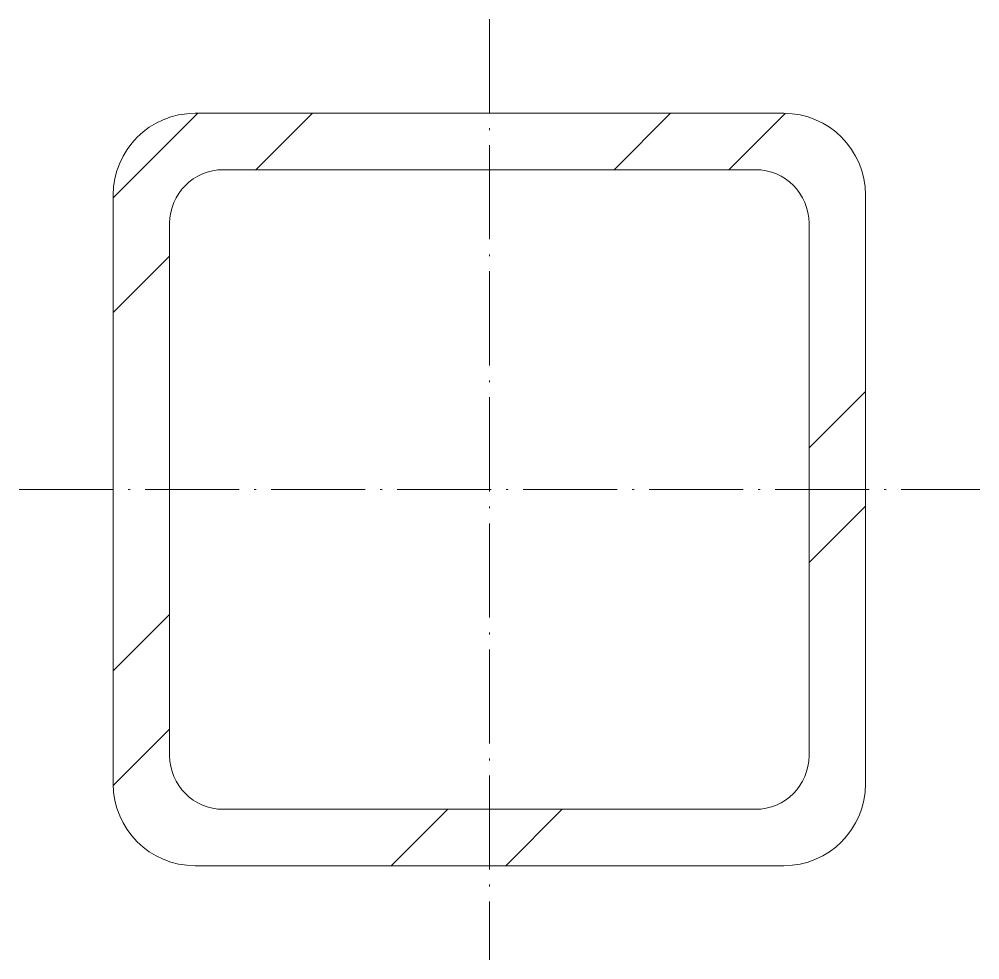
# Model space of a CAD drawing. Header units: metres. Extents: x -25 to 26.1, y -25 to 25.
import ezdxf

# ---------------------------------------------------------------- set-up
doc = ezdxf.new("R2010")
doc.units = ezdxf.units.M
doc.linetypes.add('MV_hartlijn_staal', pattern=[6.6, 5, -0.8, 0, -0.8])
doc.layers.add('A-DETL-GENF', color=92, linetype='Continuous', lineweight=18)

# ---------------------------------------------------------------- blocks, each defined once
blk = doc.blocks.new('28 Staalprofielen- koker SHS-2d - K40_3-3532396-00_0 Basismaterialen')
at = {"layer": 'A-DETL-GENF', "lineweight": 13}
h = blk.add_hatch(dxfattribs=at)
h.set_pattern_fill('FP_456', color=256, style=0, pattern_type=2)
h.set_pattern_definition([(45, (3870.222, 6721.937), (-12.57236, 12.57236), []), (45, (3870.222, 6740.987), (-12.57236, 12.57236), [])])
h.paths.add_polyline_path([(15.65, -20), (16.776, -19.852), (17.825, -19.417), (18.726, -18.726), (19.417, -17.825), (19.852, -16.776), (20, -15.65), (20, 15.65), (19.852, 16.776), (19.417, 17.825), (18.726, 18.726), (17.825, 19.417), (16.776, 19.852), (15.65, 20), (-15.65, 20), (-16.951, 19.779), (-17.825, 19.417), (-18.726, 18.726), (-19.417, 17.825), (-19.852, 16.776), (-20, 15.65), (-20, -15.65), (-19.852, -16.776), (-19.417, -17.825), (-18.726, -18.726), (-17.825, -19.417), (-16.776, -19.852), (-15.65, -20)])
h.paths.add_polyline_path([(-14.15, -17), (-14.888, -16.903), (-15.575, -16.618), (-16.165, -16.165), (-16.618, -15.575), (-16.903, -14.888), (-17, -14.15), (-17, 14.15), (-16.903, 14.888), (-16.618, 15.575), (-16.165, 16.165), (-15.575, 16.618), (-14.888, 16.903), (-14.15, 17), (14.15, 17), (14.888, 16.903), (15.575, 16.618), (16.165, 16.165), (16.618, 15.575), (16.903, 14.888), (17, 14.15), (17, -14.15), (16.903, -14.888), (16.618, -15.575), (16.165, -16.165), (15.575, -16.618), (14.888, -16.903), (14.15, -17)])
at = {"layer": 'A-DETL-GENF', "linetype": 'MV_hartlijn_staal', "lineweight": 13}
for p, q in [((0, 25), (0, -25)), ((-25, 0), (26.078, 0))]:
    blk.add_line(p, q, dxfattribs=at)
at = {"layer": 'A-DETL-GENF'}
for p, q in [((15.65, 20), (-15.65, 20)), ((-15.65, 20), (15.65, 20)), ((-14.15, 17), (14.15, 17)), ((-14.15, 17), (14.15, 17)), ((-20, 15.65), (-20, -15.65)), ((-20, -15.65), (-20, 15.65)), ((20, -15.65), (20, 15.65)), ((20, 15.65), (20, -15.65)), ((-17, -14.15), (-17, 14.15)), ((-17, -14.15), (-17, 14.15)), ((17, 14.15), (17, -14.15)), ((17, 14.15), (17, -14.15)), ((14.15, -17), (-14.15, -17)), ((14.15, -17), (-14.15, -17)), ((-15.65, -20), (15.65, -20)), ((15.65, -20), (-15.65, -20))]:
    blk.add_line(p, q, dxfattribs=at)
for centre, radius, start, end in [((-15.65, 15.65), 4.35, 90, 180), ((-15.65, 15.65), 4.35, 90, 180), ((15.65, 15.65), 4.35, 360, 90), ((15.65, 15.65), 4.35, 360, 90), ((-14.15, 14.15), 2.85, 90, 180), ((-14.15, 14.15), 2.85, 90, 180), ((14.15, 14.15), 2.85, 360, 90), ((14.15, 14.15), 2.85, 360, 90), ((-14.15, -14.15), 2.85, 180, 270), ((-14.15, -14.15), 2.85, 180, 270), ((14.15, -14.15), 2.85, 270, 0), ((14.15, -14.15), 2.85, 270, 360), ((-15.65, -15.65), 4.35, 180, 270), ((-15.65, -15.65), 4.35, 180, 270), ((15.65, -15.65), 4.35, 270, 0), ((15.65, -15.65), 4.35, 270, 0)]:
    blk.add_arc(centre, radius, start, end, dxfattribs=at)

msp = doc.modelspace()

# ---------------------------------------------------------------- block references
msp.add_blockref('28 Staalprofielen- koker SHS-2d - K40_3-3532396-00_0 Basismaterialen', (0, 0))

doc.saveas('drawing.dxf')
